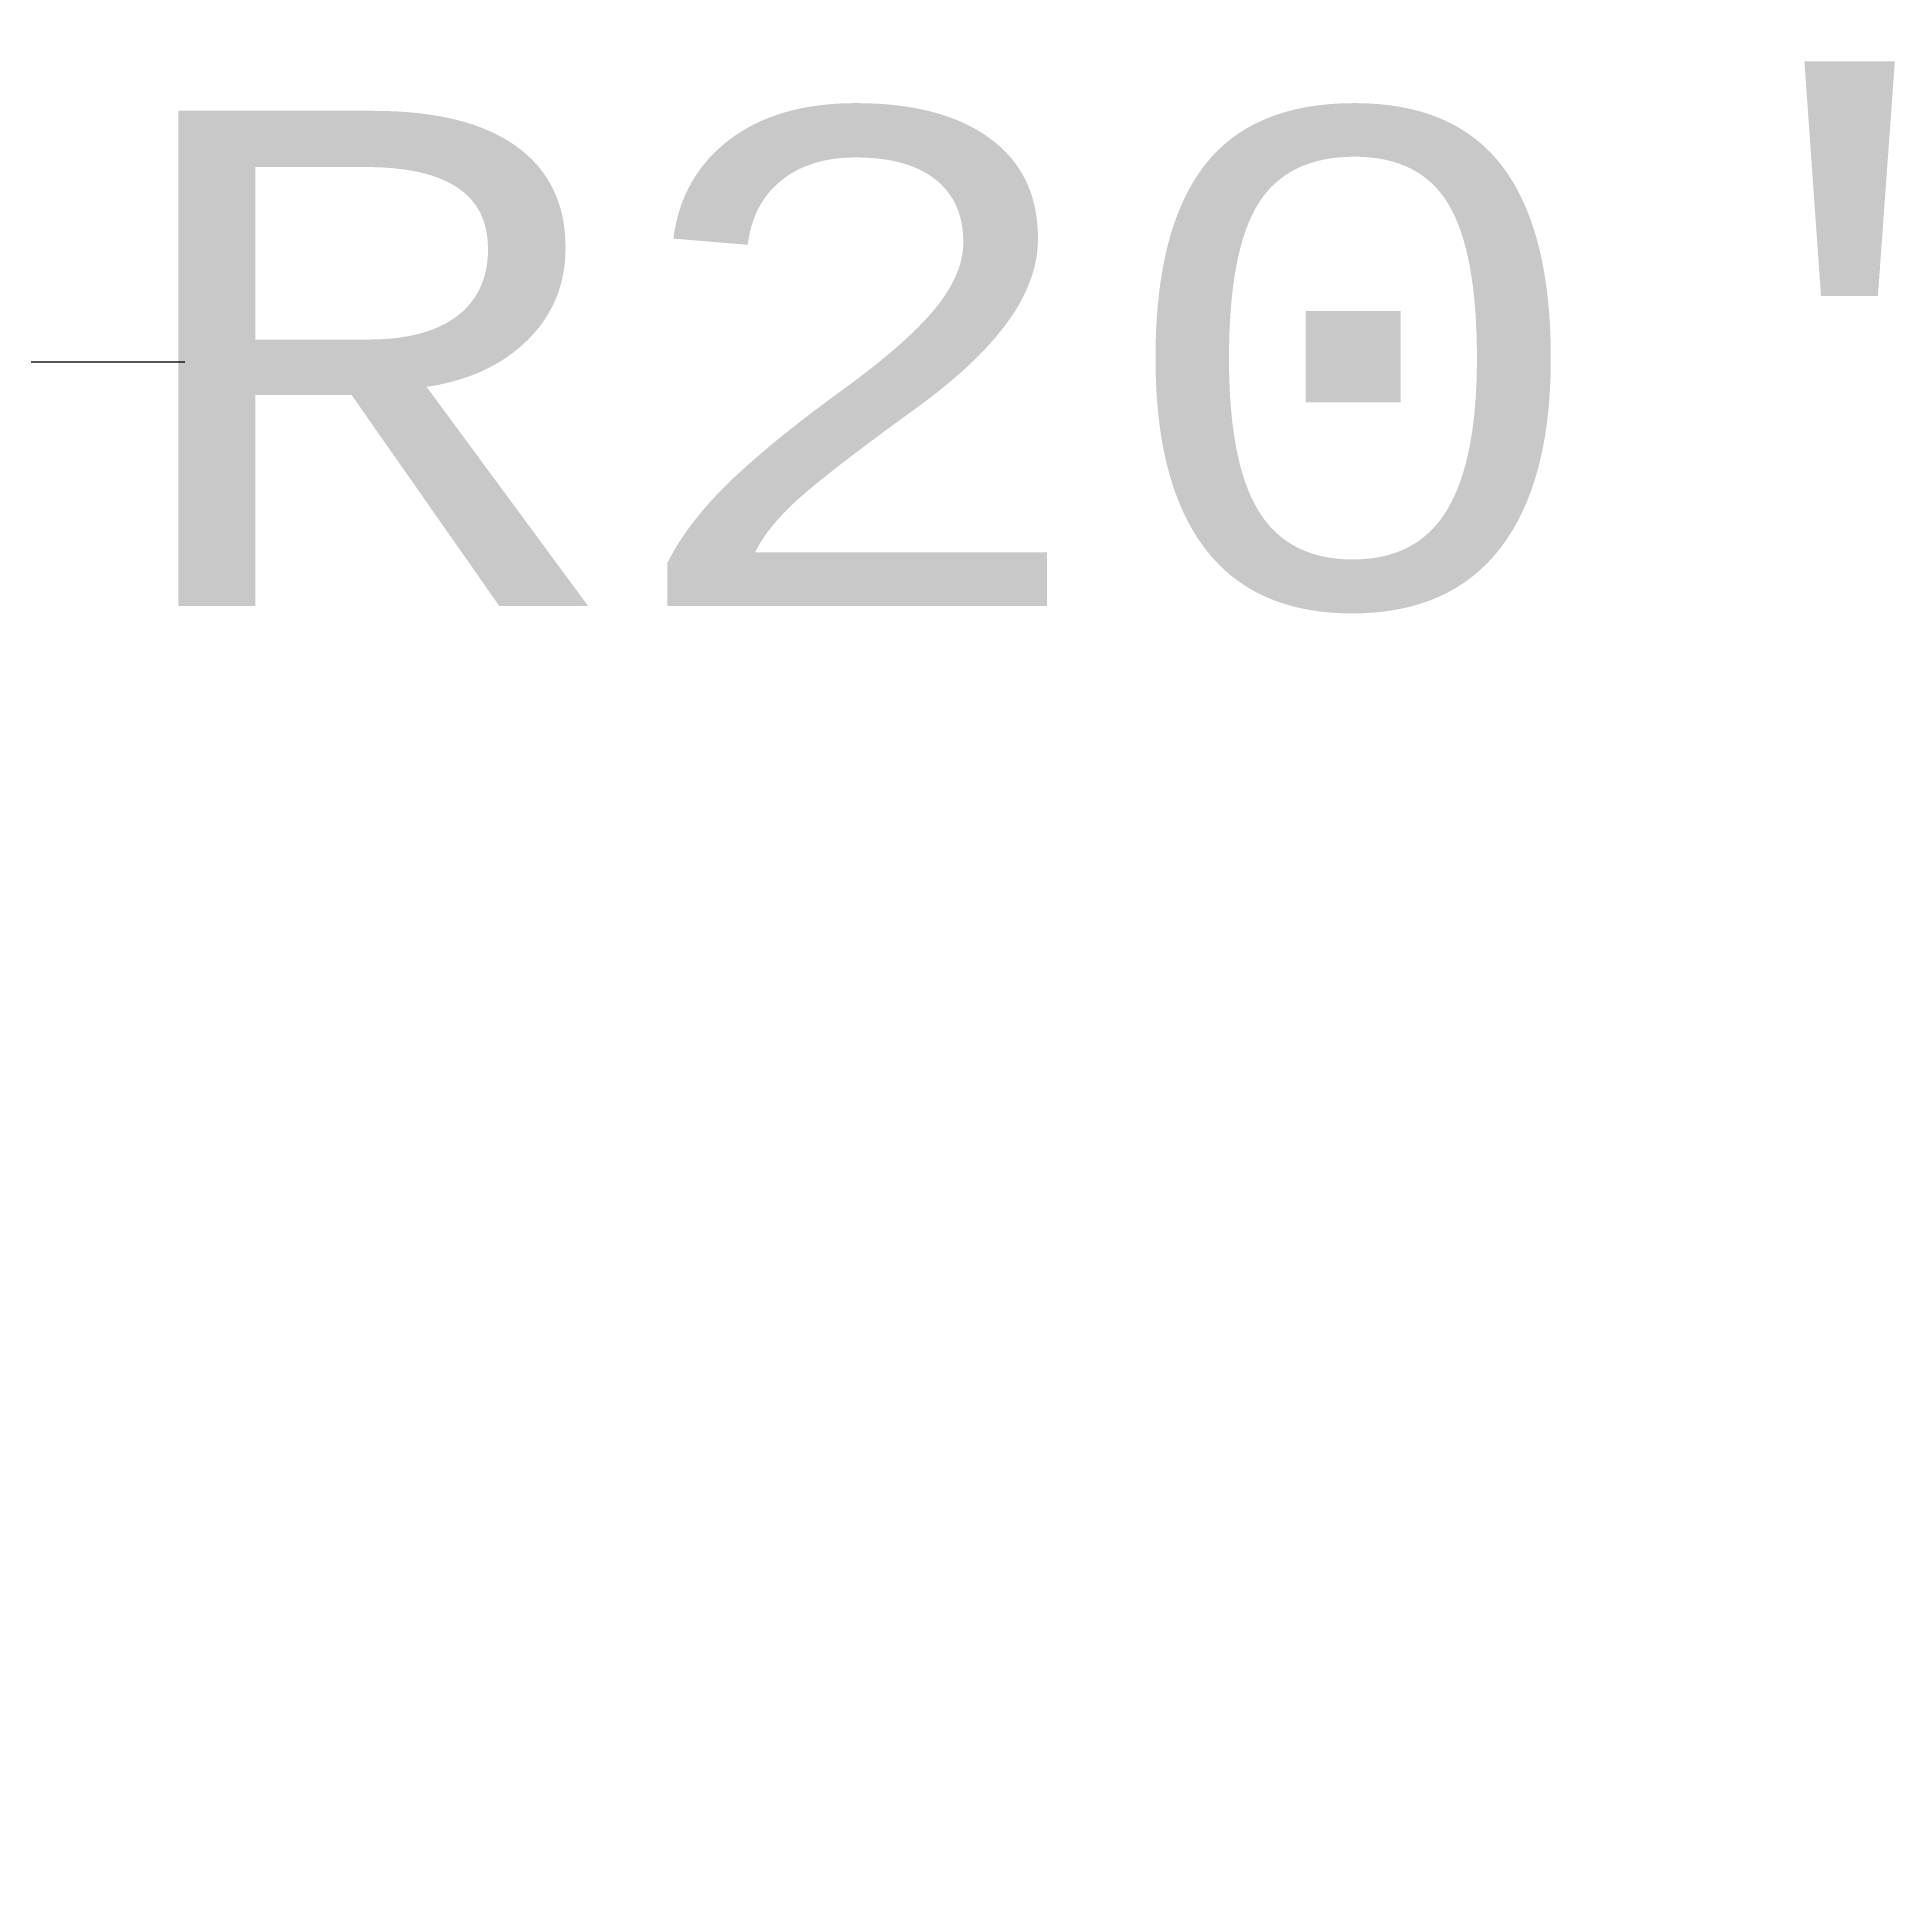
# Model space of a CAD drawing. Header units: millimetres. Extents: x 2302 to 6573, y -784 to 1612.
# Drawn here: x 6168.4 to 6348.4, y 863.9 to 1043.2 of the extents above; entities that cross this region are included whole.
import ezdxf

# ---------------------------------------------------------------- set-up
doc = ezdxf.new("R2010")
doc.units = ezdxf.units.MM
doc.header["$PDMODE"] = 67
doc.styles.get("Standard").update_dxf_attribs({"font": 'Courier New.ttf', "height": 48})
doc.dimstyles.get("Standard").update_dxf_attribs({"dimtxt": 0.18, "dimasz": 36, "dimexe": 0.18, "dimexo": 0.0625, "dimgap": 0.09, "dimtad": 0, "dimtoh": 1, "dimdec": 4, "dimzin": 0, "dimdsep": 46, "dimlunit": 4, "dimtxsty": 'Standard', "dimcen": 0.09, "dimadec": 0, "dimazin": 0, "dimtfac": 1, "dimtdec": 4, "dimtofl": 0, "dimtmove": 0, "dimatfit": 3, "dimfxl": 1, "dimtolj": 1, "dimtzin": 0, "dimarcsym": 0})

# ---------------------------------------------------------------- blocks, each defined once
blk = doc.blocks.new('*D76')
at = {"color": 0, "lineweight": -2, "transparency": 16777216}
for p, q in [((6146.67, 1011.69), (5967.53, 836)), ((6182.67, 1011.69), (6146.67, 1011.69)), ((5770.49, 642.65), (5770.49, 642.83)), ((5770.4, 642.74), (5770.58, 642.74))]:
    blk.add_line(p, q, dxfattribs=at)
at = {"color": 0, "transparency": 16777216}
blk.add_solid([(5963.33, 840.28), (5971.73, 831.71), (5941.83, 810.79)], dxfattribs=at)
at = {"layer": 'Defpoints', "color": 0, "transparency": 16777216}
for p in [(5941.83, 810.79), (5770.49, 642.74)]:
    blk.add_point(p, dxfattribs=at)
at = {"color": 0, "transparency": 16777216, "insert": (6271.91, 1011.69), "char_height": 48, "attachment_point": 5}
blk.add_mtext("\\A1;R20'", dxfattribs=at)

msp = doc.modelspace()

# ---------------------------------------------------------------- dimensions: what is measured, and where the dimension line sits
dim = msp.add_radius_dim(center=(5770.48565, 642.73923), mpoint=(5941.83115, 810.78898), dimstyle='Standard')
dim.commit()
dim.dimension.update_dxf_attribs({"geometry": '*D76', "text_midpoint": (6271.90797, 1011.68711), "dimtype": 164})

doc.saveas('drawing.dxf')
